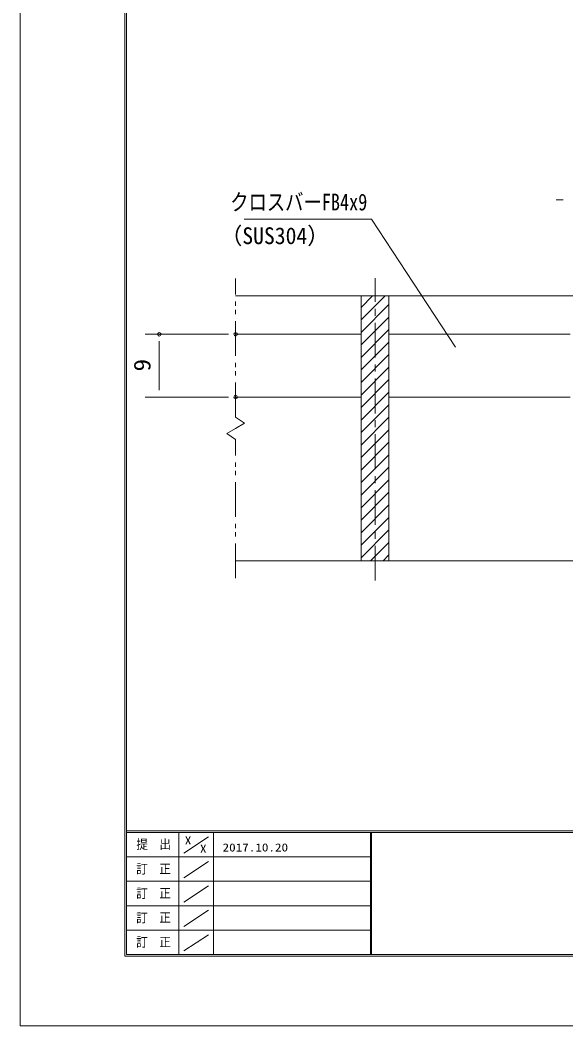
# Model space of a CAD drawing. Units: millimetres, scale not verified. Extents: x -1050 to 1050, y -742 to 742.
# Drawn here: x -1050 to -659, y -742 to -21 of the extents above; entities that cross this region are included whole.
import ezdxf
from ezdxf.enums import TextEntityAlignment as Align

# ---------------------------------------------------------------- set-up
doc = ezdxf.new("R2010")
doc.units = ezdxf.units.MM
doc.header["$LTSCALE"] = 5
doc.header["$PDMODE"] = 32
doc.header["$PDSIZE"] = 2.5
doc.linetypes.add('CHAIN1', pattern=[8, 5, -1, 1, -1])
doc.linetypes.add('DOUBLE_CHAIN1', pattern=[8.8, 5, -1, 0.6, -0.6, 0.6, -1])
for name, color, linetype, lineweight in [('0-0_7-図\u3000枠', 4, 'Continuous', 9), ('0-1_寸法注釈', 2, 'Continuous', 9), ('0-2_蓋', 5, 'Continuous', 9), ('0-4_DEFPOINTS', 134, 'Continuous', 9), ('0-5_ハッチング', 4, 'Continuous', 9), ('0-6_想像線', 134, 'DOUBLE_CHAIN1', 9), ('0-7_中心線', 6, 'CHAIN1', 9)]:
    doc.layers.add(name, color=color, linetype=linetype, lineweight=lineweight)
doc.styles.add('ＭＳ ゴシック', font='')
doc.styles.get('ＭＳ ゴシック').set_extended_font_data('MS Gothic')

msp = doc.modelspace()

# ---------------------------------------------------------------- linework, layer by layer
at = {"layer": '0-0_7-図\u3000枠'}
for p, q in [((-975, -692.5), (-975, 692.5)), ((-973.75, -691.25), (-973.75, 691.25)), ((998.75, -602.5), (-973.75, -602.5)), ((998.75, -603.75), (-973.75, -603.75)), ((-936.25, -691.192), (-936.25, -603.75)), ((-911.25, -603.75), (-911.25, -691.192)), ((-798.75, -603.75), (-798.75, -691.192)), ((-798, -603.75), (-798, -691.192)), ((-932.5, -618.606), (-915, -606.924)), ((-798.75, -621.25), (-973.75, -621.25)), ((-932.5, -636.247), (-915, -624.565)), ((-798.75, -638.75), (-973.75, -638.75)), ((-932.5, -653.747), (-915, -642.065)), ((-798.75, -656.25), (-973.75, -656.25)), ((-932.5, -671.247), (-915, -659.565)), ((-798.75, -673.75), (-973.75, -673.75)), ((-932.5, -688.747), (-915, -677.065)), ((1000, -692.5), (-975, -692.5)), ((998.75, -691.25), (-973.75, -691.25))]:
    msp.add_line(p, q, dxfattribs=at)
at = {"layer": '0-1_寸法注釈'}
for p, q in [((-660.45, -149.9), (-665.45, -149.9)), ((-900.45, -246.308), (-960.2, -246.308)), ((-950.2, -286.308), (-950.2, -251.308)), ((-900.45, -291.308), (-960.2, -291.308))]:
    msp.add_line(p, q, dxfattribs=at)
msp.add_lwpolyline([(-889.251, -163.734), (-798.078, -163.734), (-737.667, -255.484)], dxfattribs=at)
at = {"layer": '0-2_蓋'}
for p, q in [((-895.45, -218.808), (-95.45, -218.808)), ((-805.45, -218.808), (-785.45, -218.808)), ((-805.45, -218.808), (-805.45, -408.808)), ((-785.45, -408.808), (-785.45, -218.808)), ((-895.45, -246.308), (-805.45, -246.308)), ((-785.45, -246.308), (-655.45, -246.308)), ((-895.45, -291.308), (-805.45, -291.308)), ((-785.45, -291.308), (-655.45, -291.308)), ((-895.45, -408.808), (-95.45, -408.808)), ((-805.45, -408.808), (-785.45, -408.808))]:
    msp.add_line(p, q, dxfattribs=at)
at = {"layer": '0-4_DEFPOINTS'}
msp.add_lwpolyline([(-1050, -742.5), (-1050, 742.5), (1050, 742.5), (1050, -742.5)], close=True, dxfattribs=at)
for p in [(-950.2, -246.308), (-895.45, -246.308), (-895.45, -291.308)]:
    msp.add_point(p, dxfattribs=at)
at = {"layer": '0-5_ハッチング'}
for p, q in [((-805.45, -227.019), (-797.239, -218.808)), ((-805.45, -235.999), (-788.259, -218.808)), ((-805.45, -244.98), (-785.45, -224.98)), ((-805.45, -253.96), (-785.45, -233.96)), ((-805.45, -262.94), (-785.45, -242.94)), ((-805.45, -271.92), (-785.45, -251.92)), ((-805.45, -280.901), (-785.45, -260.901)), ((-805.45, -289.881), (-785.45, -269.881)), ((-805.45, -298.861), (-785.45, -278.861)), ((-805.45, -307.841), (-785.45, -287.841)), ((-805.45, -316.822), (-785.45, -296.822)), ((-805.45, -325.802), (-785.45, -305.802)), ((-805.45, -334.782), (-785.45, -314.782)), ((-805.45, -343.762), (-785.45, -323.762)), ((-805.45, -352.743), (-785.45, -332.743)), ((-805.45, -361.723), (-785.45, -341.723)), ((-805.45, -370.703), (-785.45, -350.703)), ((-805.45, -379.684), (-785.45, -359.684)), ((-805.45, -388.664), (-785.45, -368.664)), ((-805.45, -397.644), (-785.45, -377.644)), ((-805.45, -406.624), (-785.45, -386.624)), ((-798.654, -408.808), (-785.45, -395.605)), ((-789.674, -408.808), (-785.45, -404.585))]:
    msp.add_line(p, q, dxfattribs=at)
msp.add_lwpolyline([(-785.45, -218.808), (-805.45, -218.808), (-805.45, -408.808), (-785.45, -408.808)], close=True, dxfattribs=at)
at = {"layer": '0-6_想像線'}
for p, q in [((-895.45, -305.859), (-895.45, -206.308)), ((-895.45, -305.859), (-889.157, -310.072)), ((-889.157, -310.072), (-895.45, -313.808)), ((-901.743, -317.545), (-895.45, -313.808)), ((-895.45, -321.757), (-901.743, -317.545)), ((-895.45, -421.308), (-895.45, -321.757))]:
    msp.add_line(p, q, dxfattribs=at)
at = {"layer": '0-7_中心線'}
msp.add_line((-795.45, -423.035), (-795.45, -206.106), dxfattribs=at)

# ---------------------------------------------------------------- texts
at = {"layer": '0-0_7-図\u3000枠', "color": 5, "style": 'ＭＳ ゴシック'}
for s, height, width, p in [('提\u3000出', 6.745, 0.9, (-966.593, -617.56)), ('X', 5.755, 1.2, (-931.902, -614.076)), ('X', 5.755, 1.2, (-920.995, -620.022)), ('2017.10.20', 5.755, 1.2, (-904.801, -619.113)), ('訂\u3000正', 6.745, 0.9, (-966.76, -635.201)), ('訂\u3000正', 6.745, 0.9, (-966.76, -652.701)), ('訂\u3000正', 6.745, 0.9, (-966.76, -670.201)), ('訂\u3000正', 6.745, 0.9, (-966.76, -687.701))]:
    msp.add_text(s, height=height, dxfattribs=dict(at, width=width)).set_placement(p, align=Align.BOTTOM_LEFT)
at = {"layer": '0-1_寸法注釈', "color": 7, "style": 'ＭＳ ゴシック'}
for s, width, p in [('クロスバーFB4x9', 0.8, (-899.272, -161.047)), ('（SUS304）', 0.95, (-906.231, -185.212))]:
    msp.add_text(s, height=12.02, dxfattribs=dict(at, width=width)).set_placement(p, align=Align.BOTTOM_LEFT)
at = {"layer": '0-1_寸法注釈', "color": 7, "style": 'ＭＳ ゴシック', "width": 1.1}
msp.add_text('9', height=12.02, rotation=90, dxfattribs=at).set_placement((-952.887, -272.957), align=Align.BOTTOM_LEFT)

doc.saveas('drawing.dxf')
